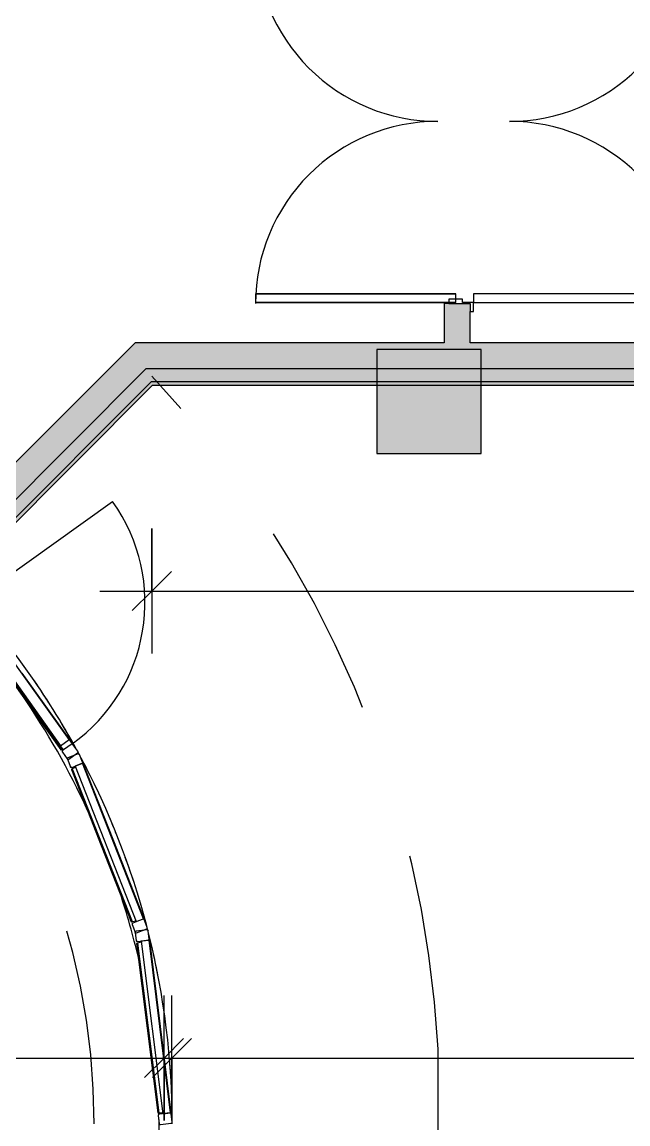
# Model space of a CAD drawing. Header units: metres. Extents: x -227.9 to -140, y 37.9 to 92.1.
# Drawn here: x -181.121 to -178.794, y 73.614 to 77.846 of the extents above; entities that cross this region are included whole.
import ezdxf

# ---------------------------------------------------------------- set-up
doc = ezdxf.new("R2010")
doc.units = ezdxf.units.M
doc.linetypes.add('JIS_02_0.7', pattern=[1.35, 0.75, -0.6])
for name, color, linetype, lineweight in [('A-ANNO-DIMS', 7, 'Continuous', 9), ('A-ANNO-DIMS-100', 7, 'Continuous', 9), ('A-DOOR', 7, 'Continuous', 5), ('A-FLOR', 7, 'Continuous', 5), ('A-GLAZ-CURT', 7, 'Continuous', 5), ('A-GLAZ-CWMG', 7, 'Continuous', 5), ('A-ROOF', 7, 'Continuous', 5), ('A-WALL', 7, 'Continuous', 5), ('I-WALL', 7, 'Continuous', 5), ('S-COLS', 7, 'Continuous', 5)]:
    doc.layers.add(name, color=color, linetype=linetype, lineweight=lineweight)
doc.layers.add('A-DETL', color=94, linetype='Continuous', lineweight=5, true_color=0x00a600)
doc.layers.add('G-IMPT', color=8, linetype='Continuous', lineweight=5, true_color=0x808080)
doc.styles.add('RomanD_B', font='', dxfattribs={"height": 0.2})
doc.styles.get('RomanD_B').set_extended_font_data('RomanD', bold=True)
doc.dimstyles.new('LAG-Romans_0_2', dxfattribs={"dimscale": 0.3048, "dimtxt": 0.2007149466318126, "dimasz": 0.4921259842519685, "dimexe": 0.7874015748031495, "dimexo": 0.0625, "dimgap": 0, "dimtad": 1, "dimrnd": 0.01, "dimzin": 0, "dimdsep": 46, "dimtxsty": 'RomanD_B', "dimblk1": 'OBLIQUE', "dimblk2": 'OBLIQUE', "dimsah": 1, "dimcen": 0.09, "dimdle": 0.6561679790026247, "dimazin": 0, "dimtfac": 1, "dimtdec": 4, "dimtix": 1, "dimtmove": 0, "dimatfit": 3, "dimfxl": 0.7874015748031495, "dimfxlon": 1, "dimtvp": 1, "dimtolj": 1, "dimtzin": 0, "dimarcsym": 2})

# ---------------------------------------------------------------- blocks, each defined once
blk = doc.blocks.new('LAG-C1030-PORTE-VEV 2 VANT-13PR_03 - LAG-C1030-PORTE-VEV 2 VANT-13PR_03_03F-140X210-11490822-MUC-LAG-PRO-PLA-ARC-TZN-N02-AG02Ec-Cote')
at = {"layer": 'A-DOOR'}
for p, q in [((-1.582191179722447, 0.4390008729690852), (-1.614691179722441, 0.4390008729690852)), ((-1.614691179722441, 0.4390008729690852), (-1.614691179722441, -0.3984991270310426)), ((-1.614691179722441, 0.4390008729690852), (-1.614691179722441, -0.3984991270310426)), ((-1.582191179722447, 0.4390008729690852), (-1.614691179722441, 0.4390008729690852)), ((-1.582191179722447, -0.3984991270310426), (-1.582191179722447, 0.4390008729690852)), ((-1.582191179722447, -0.3984991270310426), (-1.582191179722447, 0.4390008729690852)), ((-0.22469117972241, 0.4390008729690825), (-0.2571911797224061, 0.4390008729690825)), ((-0.2571911797224061, 0.4390008729690826), (-0.2571911797224061, -0.3984991270309856)), ((-0.2571911797224061, 0.4390008729690825), (-0.2571911797224061, -0.3984991270309857)), ((-0.22469117972241, 0.4390008729690825), (-0.2571911797224061, 0.4390008729690825)), ((-0.22469117972241, -0.3984991270309857), (-0.22469117972241, 0.4390008729690825)), ((-0.22469117972241, -0.3984991270309856), (-0.22469117972241, 0.4390008729690826)), ((-1.614691179722441, -0.3984991270310426), (-1.582191179722447, -0.3984991270310426)), ((-1.614691179722441, -0.3984991270310426), (-1.582191179722447, -0.3984991270310426)), ((-0.2571911797224061, -0.3984991270309857), (-0.22469117972241, -0.3984991270309857)), ((-0.2571911797224061, -0.3984991270309856), (-0.22469117972241, -0.3984991270309856)), ((-1.582191179722451, -0.4659991270317823), (-1.614691179722445, -0.4659991270317823)), ((-1.614691179722445, -0.4659991270317823), (-1.614691179722445, -1.235981269661236)), ((-1.614691179722445, -1.235981269661236), (-1.614691179722445, -0.465999127031782)), ((-1.582191179722451, -1.235981269661236), (-1.582191179722451, -0.4659991270317823)), ((-1.582191179722451, -0.4659991270317823), (-1.582191179722451, -1.235997936513128)), ((-0.2246911797224097, -0.4659991270317823), (-0.2571911797224107, -0.4659991270317823)), ((-0.2571911797224107, -0.4659991270317823), (-0.2571911797224107, -1.235981269661236)), ((-0.2571911797224107, -1.235997936513138), (-0.2571911797224107, -0.4659991270318308)), ((-0.2246911797224094, -1.235981269661236), (-0.2246911797224094, -0.4659991270317823)), ((-0.2246911797224095, -0.4659991270318311), (-0.2246911797224095, -1.235981269661273)), ((-1.614691179722445, -1.235981269661236), (-1.582191179722451, -1.235981269661236)), ((-0.2571911797224107, -1.235981269661236), (-0.2246911797224094, -1.235981269661236))]:
    blk.add_line(p, q, dxfattribs=at)
at = {"layer": 'A-DOOR', "color": 9, "true_color": 0xc0c0c0}
for p, q in [((-1.649691179722389, -0.3984991270309133), (-1.649691179722389, -0.4109991270309294)), ((-1.614691179722389, -0.3984991270309133), (-1.649691179722389, -0.3984991270309133)), ((-1.649691179722389, -0.4109991270309294), (-1.619691179722392, -0.4109991270309294)), ((-1.619691179722392, -0.4109991270309294), (-1.619691179722392, -0.4934991270309263)), ((-1.614691179722389, -0.4409991270309265), (-1.614691179722389, -0.3984991270309133)), ((-0.1896911797224101, -0.3984991270309133), (-0.2246911797224103, -0.3984991270309133)), ((-0.2246911797224103, -0.3984991270309133), (-0.2246911797224103, -0.4409991270309265)), ((-0.2196911797224076, -0.4934991270309263), (-0.2196911797224076, -0.4109991270309294)), ((-0.2196911797224076, -0.4109991270309294), (-0.1896911797224101, -0.4109991270309294)), ((-0.1896911797224101, -0.4109991270309294), (-0.1896911797224101, -0.3984991270309133)), ((-1.602191179722384, -0.4409991270309265), (-1.614691179722389, -0.4409991270309265)), ((-1.602191179722384, -0.4934991270309263), (-1.602191179722384, -0.4409991270309265)), ((-0.2371911797224147, -0.4409991270309265), (-0.2371911797224147, -0.4934991270309263)), ((-0.2246911797224103, -0.4409991270309265), (-0.2371911797224147, -0.4409991270309265)), ((-1.619691179722392, -0.4934991270309263), (-1.602191179722384, -0.4934991270309263)), ((-0.2371911797224147, -0.4934991270309263), (-0.2196911797224076, -0.4934991270309263))]:
    blk.add_line(p, q, dxfattribs=at)
at = {"layer": 'A-DOOR'}
for centre, radius, start, end in [((-1.619691179726404, -0.2609991270334796), 0.7000000000025501, 359.9999999999996, 89.99999999999996), ((-0.2196911797224471, -0.2609991270323249), 0.7000000000014066, 89.99999999999989, 180.0000000000222), ((-1.619691179726399, -0.5359991270293528), 0.7000000000025445, 269.9999999999997, 4.45e-14), ((-0.2196911797224464, -0.535999127030499), 0.7000000000014078, 179.9999999999778, 269.9999999999998)]:
    blk.add_arc(centre, radius, start, end, dxfattribs=at)
blk = doc.blocks.new('LAG-B2020-PANNEAU DE RIDEAU-TRANSPARENT - CURTAIN WALL MULLION_dwg_12FT-JANSEN-P05-V140-MUC-LAG-PRO-PLA-ARC-TZN-N02-AG02Ec-Cote')
at = {"layer": 'G-IMPT', "color": 161, "true_color": 0x7f9fff, "flags": 128}
for points in [[(1.9999981352e-06, 4.0323802089e-06), (1.9999981352e-06, 4.60323785763e-05), (1.60000030876e-05, 4.80323789466e-05), (1.79999988969e-05, 4.0323789095e-06), (3.9999992288e-06, 2.0323800726e-06), (-5.0245e-12, 4.60323786109e-05), (1.60000032522e-05, 5.00323789183e-05), (1.99999982882e-05, 4.0323783897e-06), (3.9999990642e-06, 3.23799795e-08), (1.99999978897e-05, 1.63129224376e-05), (2.91172193162e-05, 1.67823823982e-05), (2.9917219803e-05, 5.5823829808e-06), (2.03939222111e-05, 4.7823826283e-06), (2.0446201754e-05, 7.7823819622e-06)], [(2.08706223946e-05, 5.5823821232e-06), (2.91172202258e-05, 5.5823821232e-06), (2.91172202258e-05, 1.59823829379e-05), (2.08706224726e-05, 1.59823829466e-05)], [(0.001009500050912, 4.0323802089e-06), (0.001009500050912, 4.60323785763e-05), (0.0010235000558687, 4.80323789466e-05), (0.0010255000516736, 4.0323789008e-06), (0.0010115000520056, 2.0323800726e-06), (0.0010075000477609, 4.60323786023e-05), (0.0010235000560377, 5.00323789183e-05), (0.001027500051065, 4.0323783984e-06), (0.0010115000518453, 3.23799709e-08), (0.0010075000525212, 1.63129224376e-05), (0.0009983828310991, 1.67823823895e-05), (0.0009975828306122, 5.5823829808e-06), (0.0010071061282084, 4.7823826196e-06), (0.0010070538486569, 7.7823819535e-06)], [(0.0010066294280163, 5.5823821145e-06), (0.0009983828301808, 5.5823821232e-06), (0.0009983828301851, 1.59823829379e-05), (0.0010066294279383, 1.59823829466e-05)], [(0.0010070538500776, 1.3782382198e-05), (0.0010275000506708, 1.63129224376e-05), (0.0010366172720973, 1.67823823982e-05), (0.0010374172725798, 5.5823829808e-06), (0.0010278939749879, 4.7823826283e-06), (0.0010279462545308, 7.7823819622e-06)], [(0.0010283706751714, 5.5823821232e-06), (0.0010366172730069, 5.5823821232e-06), (0.0010366172730069, 1.59823829466e-05), (0.0010283706752537, 1.59823829466e-05)], [(0.0020170001036931, 4.0323802089e-06), (0.0020170001036931, 4.60323785763e-05), (0.0020310001086455, 4.80323789552e-05), (0.0020330001044547, 4.0323789008e-06), (0.0020190001047867, 2.0323800639e-06), (0.002015000100542, 4.60323786023e-05), (0.0020310001088144, 5.00323789183e-05), (0.0020350001038461, 4.0323783984e-06), (0.0020190001046221, 3.23799795e-08), (0.0020150001053023, 1.63129224376e-05), (0.0020058828838758, 1.67823823982e-05), (0.002005082883389, 5.5823829722e-06), (0.0020146061809895, 4.7823826196e-06), (0.002014553901438, 7.7823819535e-06)], [(0.0020141294807974, 5.5823821145e-06), (0.0020058828829619, 5.5823821232e-06), (0.0020058828829619, 1.59823829379e-05), (0.0020141294807151, 1.59823829466e-05)], [(0.0020145539028544, 1.3782382198e-05), (0.0020350001034519, 1.63129224289e-05), (0.0020441173248741, 1.67823823982e-05), (0.0020449173253609, 5.5823829722e-06), (0.002035394027769, 4.7823826196e-06), (0.0020354463073119, 7.7823819535e-06)], [(0.0020358707279568, 5.5823821232e-06), (0.0020441173257837, 5.5823821232e-06), (0.002044117325788, 1.59823829379e-05), (0.0020358707280348, 1.59823829379e-05)], [(0.0030220539542148, 7.7823822567e-06), (0.0030221062337663, 4.7823826196e-06), (0.0030125829361701, 5.5823829722e-06), (0.0030133829366569, 1.67823823982e-05), (0.0030225001580834, 1.63129224289e-05), (0.0030265001574075, 3.23799795e-08), (0.0030425001566228, 4.0323783897e-06), (0.0030385001615955, 5.0032378927e-05), (0.0030225001533188, 4.60323786023e-05), (0.0030265001575721, 2.0323800639e-06), (0.0030405001572315, 4.0323789095e-06), (0.0030385001614309, 4.80323789466e-05), (0.0030245001564698, 4.0323802089e-06), (0.0030245001564698, 4.60323785763e-05)], [(0.0030216295334962, 1.59823809888e-05), (0.003013382936592, 1.59823809888e-05), (0.003013382936592, 5.5823827902e-06), (0.0030216295335785, 5.5823827902e-06)], [(0.003042946360093, 7.7823822567e-06), (0.0030428940805458, 4.7823826196e-06), (0.003052417378142, 5.5823829722e-06), (0.0030516173776508, 1.67823823982e-05), (0.003042500156233, 1.63129224289e-05), (0.0030220539556398, 1.37823820161e-05)], [(0.0030433707808159, 1.59823809888e-05), (0.0030516173777115, 1.59823809801e-05), (0.0030516173777158, 5.5823827989e-06), (0.0030433707807336, 5.5823827989e-06)], [(0.004048000210619, 4.0323802089e-06), (0.004048000210619, 4.60323785676e-05), (0.0040340002056622, 4.80323789379e-05), (0.0040320002098573, 4.0323789008e-06), (0.0040460002095211, 2.0323800639e-06), (0.00405000021377, 4.60323786023e-05), (0.0040340002054976, 5.00323789183e-05), (0.0040300002104617, 4.0323783897e-06), (0.00404600020969, 3.23799709e-08), (0.0040300002108602, 1.63129224289e-05), (0.004020882989438, 1.67823823982e-05), (0.0040200829889512, 5.5823829722e-06), (0.0040296062865474, 4.7823826196e-06), (0.0040295540070002, 7.7823819449e-06)], [(0.0040291295863553, 5.5823821145e-06), (0.0040208829885241, 5.5823821232e-06), (0.0040208829885241, 1.59823829379e-05), (0.0040291295862773, 1.59823829379e-05)]]:
    blk.add_lwpolyline(points, dxfattribs=at)
at = {"layer": 'G-IMPT', "flags": 128}
blk.add_lwpolyline([(0.0040340002058851, 5.0032379144e-05), (0.0030265001572903, 3.23801959e-08), (0.0020190001003244, 5.00323791468e-05), (0.0010115000517309, 3.23801978e-08), (1.59999990554e-05, 3.23801978e-08), (0.0010115000475446, 5.00323791478e-05), (0.0020190001045106, 3.23801969e-08), (0.0030265001531042, 5.00323791458e-05), (0.0040340002100713, 3.23801941e-08)], dxfattribs=at)
at = {"layer": 'G-IMPT', "color": 4, "true_color": 0x00ffff, "flags": 128}
for points in [[(0.0010055000487758, 1.92823829404e-05), (0.0010055000487758, 4.32823821012e-05), (2.20000019884e-05, 4.32823821012e-05), (2.20000019884e-05, 1.92824258319e-05)], [(0.0020130001015556, 1.92823829395e-05), (0.0020130001015556, 4.32823821003e-05), (0.0010295000547682, 4.32823821003e-05), (0.0010295000547682, 1.9282425831e-05)], [(0.0030205001543353, 1.92823829385e-05), (0.0030205001543353, 4.32823820993e-05), (0.0020370001075479, 4.32823820993e-05), (0.0020370001075479, 1.92824258299e-05)], [(0.0040280002071162, 1.92823829366e-05), (0.0040280002071162, 4.32823820975e-05), (0.0030445001603289, 4.32823820975e-05), (0.0030445001603289, 1.92824258281e-05)]]:
    blk.add_lwpolyline(points, close=True, dxfattribs=at)
at = {"layer": 'G-IMPT', "color": 161, "true_color": 0x7f9fff}
for centre, radius, start, end in [((3.9999947651e-06, 4.60323792498e-05), 3.9999998989e-06, 90.00000718032969, 180.0000060540348), ((3.9999995596e-06, 4.0323797583e-06), 3.9999995596e-06, 179.999991287824, 269.9999912878238), ((3.9999949983e-06, 4.60323793658e-05), 1.9999998044e-06, 90.00000514813593, 180.0000163473242), ((3.9999986379e-06, 4.0323809127e-06), 2.0000006189e-06, 180.0000136601955, 270.0000136602024), ((1.600000264e-05, 4.60323792493e-05), 3.9999998991e-06, 359.9999928161186, 89.9999928161189), ((1.60000024073e-05, 4.60323793656e-05), 1.9999998041e-06, 359.9999836447187, 89.99998364472475), ((1.59999985676e-05, 4.0323794082e-06), 2.0000002115e-06, 269.9999919790967, 359.999991979103), ((1.59999988586e-05, 4.0323784188e-06), 3.999999317e-06, 270.0000028192432, 2.8192435997e-06), ((0.0010115000475445, 4.60323792488e-05), 3.999999899e-06, 90.00000717911738, 180.0000060528221), ((0.0010115000521161, 4.0323799805e-06), 3.9999997827e-06, 179.9999944820013, 269.999994482001), ((0.0010115000477778, 4.60323793649e-05), 1.9999998043e-06, 90.00000514567682, 180.0000163448706), ((0.0010115000514174, 4.0323809119e-06), 2.0000006189e-06, 180.0000136618129, 270.0000136618198), ((0.0010235000554197, 4.60323792485e-05), 3.999999899e-06, 359.9999928185583, 89.99999281855882), ((0.0010235000551868, 4.60323793648e-05), 1.9999998041e-06, 359.9999836471645, 89.9999836471703), ((0.0010235000513471, 4.0323794073e-06), 2.0000002115e-06, 269.9999919791066, 359.9999919791128), ((0.0010235000516381, 4.032378418e-06), 3.9999993171e-06, 270.0000028192476, 2.8192479952e-06), ((0.0020190001003243, 4.60323792479e-05), 3.9999998989e-06, 90.00000717952518, 180.0000060532299), ((0.0020190001048959, 4.0323799796e-06), 3.9999997827e-06, 179.9999944816052, 269.999994481605), ((0.0020190001005574, 4.60323793641e-05), 1.9999998043e-06, 90.00000514404232, 180.0000163432237), ((0.0020190001041972, 4.032380911e-06), 2.000000619e-06, 180.0000136593962, 270.000013659403), ((0.0020310001081995, 4.60323792475e-05), 3.999999899e-06, 359.9999928185583, 89.9999928185588), ((0.0020310001079665, 4.60323793638e-05), 1.9999998041e-06, 359.9999836479817, 89.99998364798746), ((0.0020310001041268, 4.0323794064e-06), 2.0000002115e-06, 269.9999919790924, 359.9999919790924), ((0.0020310001044178, 4.0323784171e-06), 3.999999317e-06, 270.000002819642, 2.8196424158e-06), ((0.003026500153104, 4.60323792469e-05), 3.999999899e-06, 90.00000717912596, 180.0000060528244), ((0.0030265001576756, 4.0323799786e-06), 3.9999997827e-06, 179.9999944816147, 269.9999944816145), ((0.0030265001533372, 4.6032379363e-05), 1.9999998043e-06, 90.00000514650984, 180.0000163457037), ((0.0030265001569769, 4.03238091e-06), 2.000000619e-06, 180.0000136593584, 270.0000136593653), ((0.0030385001609792, 4.60323792465e-05), 3.999999899e-06, 359.9999928185551, 89.99999281855568), ((0.0030385001607463, 4.60323793628e-05), 1.9999998041e-06, 359.9999836471205, 89.99998364712621), ((0.0030385001569066, 4.0323794056e-06), 2.0000002116e-06, 269.9999919774707, 359.9999919774831), ((0.0030385001571975, 4.0323784161e-06), 3.9999993171e-06, 270.000002820467, 2.820467439e-06), ((0.0040340002058849, 4.60323792448e-05), 3.999999899e-06, 90.00000718143487, 180.000007181435), ((0.0040340002096664, 4.0323784143e-06), 3.9999993169e-06, 179.9999971803403, 269.99999718034), ((0.0040340002061178, 4.60323793612e-05), 1.9999998041e-06, 90.00001635443883, 180.0000163544442), ((0.0040340002099574, 4.0323794038e-06), 2.0000002115e-06, 180.0000080208977, 270.0000080208973), ((0.0040460002137601, 4.60323792452e-05), 3.9999998989e-06, 359.9999939463784, 89.9999928200772), ((0.0040460002135268, 4.60323793613e-05), 1.9999998042e-06, 359.9999836518542, 89.99999485106078), ((0.0040460002098872, 4.0323809082e-06), 2.0000006189e-06, 269.9999863357501, 359.9999863357573), ((0.0040460002091884, 4.0323799768e-06), 3.9999997825e-06, 270.0000055187839, 5.5187843777e-06)]:
    blk.add_arc(centre, radius, start, end, dxfattribs=at)
blk = doc.blocks.new('LAG-B2020-PANNEAU DE RIDEAU-TRANSPARENT - CURTAIN WALL MULLION_dwg-V141-MUC-LAG-PRO-PLA-ARC-TZN-N02-AG02Ec-Cote')
blk.add_blockref('LAG-B2020-PANNEAU DE RIDEAU-TRANSPARENT - CURTAIN WALL MULLION_dwg_12FT-JANSEN-P05-V140-MUC-LAG-PRO-PLA-ARC-TZN-N02-AG02Ec-Cote', (-0.0027324674907565, 0.0002976294242422))
blk = doc.blocks.new('LAG-B2020-PANNEAU DE RIDEAU-TRANSPARENT - LAG-B2020-PANNEAU DE RIDEAU-TRANSPARENT-11581968-MUC-LAG-PRO-PLA-ARC-TZN-N02-AG02Ec-Cote')
at = {"layer": 'A-GLAZ-CURT', "lineweight": 9}
for p, q in [((0.334075084884802, 0.0299999999999932), (-0.334075084884802, 0.0299999999999932)), ((-0.334075084884802, 0.0299999999999932), (-0.3340750848848193, 0)), ((-0.3340750848848193, 0), (0.334075084884802, 0)), ((0.334075084884802, 0), (0.334075084884802, 0.0299999999999932))]:
    blk.add_line(p, q, dxfattribs=at)
at = {"extrusion": (0, 0, -1), "zscale": -1, "rotation": 180}
blk.add_blockref('LAG-B2020-PANNEAU DE RIDEAU-TRANSPARENT - CURTAIN WALL MULLION_dwg-V141-MUC-LAG-PRO-PLA-ARC-TZN-N02-AG02Ec-Cote', (0, 0), dxfattribs=at)
blk = doc.blocks.new('Rectangulaire Meneau - LAG-B2010-MENEAU-40x50_50-11581964-MUC-LAG-PRO-PLA-ARC-TZN-N02-AG02Ec-Cote')
at = {"layer": 'A-GLAZ-CWMG'}
for p, q in [((-180.640179560352, 73.98168658295062), (-180.5995093492038, 73.65649904203897)), ((-180.6401795603518, 73.98168658295052), (-180.5995093492036, 73.65649904203887)), ((-180.6362104816549, 73.98218298348363), (-180.59547869077, 73.6565030683606)), ((-180.5491261185691, 73.65654937106078), (-180.5905660764291, 73.98789158964087)), ((-180.5905660764289, 73.98789158964078), (-180.5491261185689, 73.65654937106069)), ((-180.59547869077, 73.6565030683606), (-180.5806156623268, 73.65651791539747)), ((-180.5503066710572, 73.6565481917784), (-180.5491261185689, 73.65654937106069))]:
    blk.add_line(p, q, dxfattribs=at)
at = {"layer": 'A-GLAZ-CWMG', "flags": 128}
blk.add_lwpolyline([(-180.5995093492036, 73.65649904203887), (-180.598328796681, 73.65650022132121), (-180.59547869077, 73.6565030683606)], dxfattribs=at)
blk = doc.blocks.new('Rectangulaire Meneau - LAG-B2010-MENEAU-40x50_50-11581965-MUC-LAG-PRO-PLA-ARC-TZN-N02-AG02Ec-Cote')
at = {"layer": 'A-GLAZ-CWMG'}
for p, q in [((-180.6320060342889, 74.31923380822084), (-180.6331505142036, 74.31894420281166)), ((-180.5905660764291, 73.98789158964085), (-180.6320060342891, 74.31923380822093)), ((-180.6320060342889, 74.31923380822084), (-180.5905660764289, 73.98789158964077)), ((-180.6808497715002, 74.30687412386223), (-180.640179560352, 73.9816865829506)), ((-180.6808497715, 74.30687412386216), (-180.6401795603518, 73.98168658295052)), ((-180.662533393905, 74.3115089994592), (-180.6769422725398, 74.30786289860661)), ((-180.6769422725398, 74.30786289860661), (-180.6362104816549, 73.98218298348363))]:
    blk.add_line(p, q, dxfattribs=at)
at = {"layer": 'A-GLAZ-CWMG', "flags": 128}
blk.add_lwpolyline([(-180.6769422725398, 74.30786289860661), (-180.679705291552, 74.30716372927974), (-180.6808497715, 74.30687412386214)], dxfattribs=at)
blk = doc.blocks.new('Rectangulaire Meneau - LAG-B2010-MENEAU-40x50-11581855-MUC-LAG-PRO-PLA-ARC-TZN-N02-AG02Ec-Cote')
at = {"layer": 'A-GLAZ-CWMG', "lineweight": 13}
for p, q in [((-0.0360000002173449, 0.0012500237677247), (-0.0039999997826807, 0.0012500237676901)), ((-0.0400000000000082, -0.0447499752832921), (-0.0400000000000082, -0.0027499760149733)), ((0, -0.0027499760149733), (1.73e-14, -0.0447499752832574)), ((-0.0039999998989373, -0.048749975182212), (-0.036000000101071, -0.048749975182212))]:
    blk.add_line(p, q, dxfattribs=at)
for centre, radius, start, end in [((-0.036000000217322, -0.0027499760149694), 0.003999999782678, 89.99999999999976, 179.9999999999591), ((-0.0039999997826781, -0.0027499760149694), 0.0039999997826781, 4.1996e-11, 90.00000000000033), ((-0.0360000001010698, -0.044749975283304), 0.0039999998989303, 179.9999999999591, 270.0000000000002), ((-0.0039999998989303, -0.044749975283304), 0.0039999998989302, 269.9999999999997, 4.16017e-11)]:
    blk.add_arc(centre, radius, start, end, dxfattribs=at)
blk = doc.blocks.new('Rectangulaire Meneau - LAG-B2010-MENEAU-40x50-11581858-MUC-LAG-PRO-PLA-ARC-TZN-N02-AG02Ec-Cote')
at = {"layer": 'A-GLAZ-CWMG', "lineweight": 13}
for p, q in [((-0.0039999997826807, 0.0012500237676901), (-0.0360000002173103, 0.0012500237677247)), ((-0.0400000000000082, -0.0027499760149386), (-0.0400000000000082, -0.0447499752832574)), ((0, -0.0447499752832574), (0, -0.0027499760149733)), ((-0.036000000101071, -0.0487499751822466), (-0.0039999998989373, -0.048749975182212))]:
    blk.add_line(p, q, dxfattribs=at)
for centre, radius, start, end in [((-0.0360000002173235, -0.0027499760149681), 0.0039999997826781, 89.99999999997662, 179.999999999977), ((-0.0039999997826796, -0.0027499760149681), 0.0039999997826781, 2.24865e-11, 89.99999999997632), ((-0.0360000001010714, -0.0447499752833027), 0.0039999998989302, 179.9999999999765, 270.000000000022), ((-0.0039999998989318, -0.0447499752833027), 0.0039999998989303, 270.0000000000222, 2.24038e-11)]:
    blk.add_arc(centre, radius, start, end, dxfattribs=at)
blk = doc.blocks.new('LAG-B2020-PANNEAU DE RIDEAU-TRANSPARENT - CURTAIN WALL MULLION_dwg_12FT-JANSEN-P05-V142-MUC-LAG-PRO-PLA-ARC-TZN-N02-AG02Ec-Cote')
at = {"layer": 'G-IMPT', "color": 161, "true_color": 0x7f9fff, "flags": 128}
for points in [[(1.9999981872e-06, 4.0323802349e-06), (1.9999981872e-06, 4.60323785936e-05), (1.60000031439e-05, 4.80323789725e-05), (1.79999989488e-05, 4.0323789268e-06), (3.9999992851e-06, 2.0323800899e-06), (-4.9725e-12, 4.60323786369e-05), (1.60000033085e-05, 5.00323789443e-05), (1.99999983402e-05, 4.0323784157e-06), (3.9999991119e-06, 3.23799969e-08), (1.99999979417e-05, 1.63129224549e-05), (2.91172193682e-05, 1.67823824242e-05), (2.99172198507e-05, 5.5823830068e-06), (2.03939222631e-05, 4.7823826543e-06), (2.0446201806e-05, 7.7823819882e-06)], [(2.08706224466e-05, 5.5823821492e-06), (2.91172202864e-05, 5.5823821405e-06), (2.91172202864e-05, 1.59823829639e-05), (2.08706225332e-05, 1.59823829639e-05)], [(0.0010095000509683, 4.0323802349e-06), (0.0010095000509683, 4.60323785936e-05), (0.001023500055925, 4.80323789725e-05), (0.0010255000517213, 4.0323789355e-06), (0.0010115000520662, 2.0323800899e-06), (0.0010075000478086, 4.60323786283e-05), (0.0010235000560896, 5.0032378953e-05), (0.0010275000511299, 4.0323784157e-06), (0.0010115000519016, 3.23799969e-08), (0.0010075000525732, 1.63129224549e-05), (0.0009983828311554, 1.67823824155e-05), (0.0009975828306642, 5.5823830068e-06), (0.0010071061282604, 4.7823826543e-06), (0.0010070538487175, 7.7823819795e-06)], [(0.0010066294280769, 5.5823821492e-06), (0.0009983828302371, 5.5823821492e-06), (0.0009983828302371, 1.59823829726e-05), (0.0010066294279903, 1.59823829639e-05)], [(0.0010070538501383, 1.37823822153e-05), (0.0010275000507228, 1.63129224549e-05), (0.0010366172721493, 1.67823824155e-05), (0.0010374172726231, 5.5823829982e-06), (0.0010278939750355, 4.7823826543e-06), (0.0010279462545871, 7.7823819795e-06)], [(0.0010283706752277, 5.5823821492e-06), (0.0010366172730589, 5.5823821492e-06), (0.0010366172730589, 1.59823829726e-05), (0.0010283706753057, 1.59823829639e-05)], [(0.0020170001037494, 4.0323802436e-06), (0.0020170001037494, 4.60323786023e-05), (0.0020310001087061, 4.80323789725e-05), (0.002033000104511, 4.0323789181e-06), (0.0020190001048473, 2.0323800899e-06), (0.0020150001005897, 4.60323786283e-05), (0.0020310001088707, 5.0032378953e-05), (0.0020350001039024, 4.0323784157e-06), (0.0020190001046741, 3.23800055e-08), (0.0020150001053543, 1.63129224549e-05), (0.0020058828839365, 1.67823824242e-05), (0.0020050828834453, 5.5823829982e-06), (0.0020146061810415, 4.7823826543e-06), (0.00201455390149, 7.7823819882e-06)], [(0.0020141294808494, 5.5823821405e-06), (0.0020058828830182, 5.5823821492e-06), (0.0020058828830182, 1.59823829639e-05), (0.0020141294807714, 1.59823829639e-05)], [(0.0020145539029107, 1.37823822153e-05), (0.0020350001035039, 1.63129224549e-05), (0.0020441173249217, 1.67823824242e-05), (0.0020449173254129, 5.5823830068e-06), (0.0020353940278253, 4.7823826456e-06), (0.0020354463073682, 7.7823819795e-06)], [(0.0020358707280088, 5.5823821492e-06), (0.00204411732584, 5.5823821405e-06), (0.00204411732584, 1.59823829639e-05), (0.0020358707280954, 1.59823829639e-05)], [(0.0030220539542711, 7.7823822741e-06), (0.0030221062338226, 4.7823826543e-06), (0.0030125829362264, 5.5823829982e-06), (0.0030133829367089, 1.67823824155e-05), (0.0030225001581354, 1.63129224549e-05), (0.0030265001574552, 3.23799969e-08), (0.0030425001566748, 4.0323784157e-06), (0.0030385001616518, 5.00323789443e-05), (0.0030225001533708, 4.60323786283e-05), (0.0030265001576198, 2.0323800986e-06), (0.0030405001572835, 4.0323789268e-06), (0.0030385001614786, 4.80323789639e-05), (0.0030245001565305, 4.0323802349e-06), (0.0030245001565305, 4.6032378585e-05)], [(0.0030216295335525, 1.59823810061e-05), (0.0030133829366483, 1.59823810061e-05), (0.0030133829366483, 5.5823828162e-06), (0.0030216295336218, 5.5823828162e-06)], [(0.0030429463601493, 7.7823822827e-06), (0.0030428940805977, 4.7823826456e-06), (0.0030524173781853, 5.5823829982e-06), (0.0030516173777028, 1.67823824155e-05), (0.0030425001562763, 1.63129224463e-05), (0.0030220539557005, 1.37823820334e-05)], [(0.0030433707808592, 1.59823810061e-05), (0.0030516173777721, 1.59823810148e-05), (0.0030516173777721, 5.5823828162e-06), (0.0030433707807899, 5.5823828162e-06)], [(0.0040480002106796, 4.0323802349e-06), (0.0040480002106796, 4.60323785936e-05), (0.0040340002057142, 4.80323789725e-05), (0.004032000209918, 4.0323789268e-06), (0.0040460002095817, 2.0323800899e-06), (0.004050000213822, 4.60323786196e-05), (0.0040340002055583, 5.00323789443e-05), (0.004030000210518, 4.0323784157e-06), (0.0040460002097376, 3.23800055e-08), (0.0040300002109165, 1.63129224549e-05), (0.0040208829894987, 1.67823824242e-05), (0.0040200829890075, 5.5823829982e-06), (0.0040296062866037, 4.7823826543e-06), (0.0040295540070522, 7.7823819882e-06)], [(0.0040291295864202, 5.5823821405e-06), (0.0040208829885804, 5.5823821405e-06), (0.0040208829885804, 1.59823829553e-05), (0.0040291295863336, 1.59823829639e-05)]]:
    blk.add_lwpolyline(points, dxfattribs=at)
at = {"layer": 'G-IMPT', "flags": 128}
blk.add_lwpolyline([(0.0040340002058851, 5.0032379144e-05), (0.0030265001572903, 3.23801959e-08), (0.0020190001003244, 5.00323791468e-05), (0.0010115000517309, 3.23801978e-08), (1.59999990554e-05, 3.23801978e-08), (0.0010115000475446, 5.00323791478e-05), (0.0020190001045106, 3.23801969e-08), (0.0030265001531042, 5.00323791458e-05), (0.0040340002100713, 3.23801941e-08)], dxfattribs=at)
at = {"layer": 'G-IMPT', "color": 4, "true_color": 0x00ffff, "flags": 128}
for points in [[(0.0010055000487758, 1.92823829404e-05), (0.0010055000487758, 4.32823821012e-05), (2.20000019884e-05, 4.32823821012e-05), (2.20000019884e-05, 1.92824258319e-05)], [(0.0020130001015556, 1.92823829395e-05), (0.0020130001015556, 4.32823821003e-05), (0.0010295000547682, 4.32823821003e-05), (0.0010295000547682, 1.9282425831e-05)], [(0.0030205001543353, 1.92823829385e-05), (0.0030205001543353, 4.32823820993e-05), (0.0020370001075479, 4.32823820993e-05), (0.0020370001075479, 1.92824258299e-05)], [(0.0040280002071162, 1.92823829366e-05), (0.0040280002071162, 4.32823820975e-05), (0.0030445001603289, 4.32823820975e-05), (0.0030445001603289, 1.92824258281e-05)]]:
    blk.add_lwpolyline(points, close=True, dxfattribs=at)
at = {"layer": 'G-IMPT', "color": 161, "true_color": 0x7f9fff}
for centre, radius, start, end in [((3.9999947651e-06, 4.60323792498e-05), 3.9999998989e-06, 90.00000718032969, 180.0000060540348), ((3.9999995596e-06, 4.0323797583e-06), 3.9999995596e-06, 179.999991287824, 269.9999912878238), ((3.9999949983e-06, 4.60323793658e-05), 1.9999998044e-06, 90.00000514813593, 180.0000163473242), ((3.9999986379e-06, 4.0323809127e-06), 2.0000006189e-06, 180.0000136601955, 270.0000136602024), ((1.600000264e-05, 4.60323792493e-05), 3.9999998991e-06, 359.9999928161186, 89.9999928161189), ((1.60000024073e-05, 4.60323793656e-05), 1.9999998041e-06, 359.9999836447187, 89.99998364472475), ((1.59999985676e-05, 4.0323794082e-06), 2.0000002115e-06, 269.9999919790967, 359.999991979103), ((1.59999988586e-05, 4.0323784188e-06), 3.999999317e-06, 270.0000028192432, 2.8192435997e-06), ((0.0010115000475445, 4.60323792488e-05), 3.999999899e-06, 90.00000717911738, 180.0000060528221), ((0.0010115000521161, 4.0323799805e-06), 3.9999997827e-06, 179.9999944820013, 269.999994482001), ((0.0010115000477778, 4.60323793649e-05), 1.9999998043e-06, 90.00000514567682, 180.0000163448706), ((0.0010115000514174, 4.0323809119e-06), 2.0000006189e-06, 180.0000136618129, 270.0000136618198), ((0.0010235000554197, 4.60323792485e-05), 3.999999899e-06, 359.9999928185583, 89.99999281855882), ((0.0010235000551868, 4.60323793648e-05), 1.9999998041e-06, 359.9999836471645, 89.9999836471703), ((0.0010235000513471, 4.0323794073e-06), 2.0000002115e-06, 269.9999919791066, 359.9999919791128), ((0.0010235000516381, 4.032378418e-06), 3.9999993171e-06, 270.0000028192476, 2.8192479952e-06), ((0.0020190001003243, 4.60323792479e-05), 3.9999998989e-06, 90.00000717952518, 180.0000060532299), ((0.0020190001048959, 4.0323799796e-06), 3.9999997827e-06, 179.9999944816052, 269.999994481605), ((0.0020190001005574, 4.60323793641e-05), 1.9999998043e-06, 90.00000514404232, 180.0000163432237), ((0.0020190001041972, 4.032380911e-06), 2.000000619e-06, 180.0000136593962, 270.000013659403), ((0.0020310001081995, 4.60323792475e-05), 3.999999899e-06, 359.9999928185583, 89.9999928185588), ((0.0020310001079665, 4.60323793638e-05), 1.9999998041e-06, 359.9999836479817, 89.99998364798746), ((0.0020310001041268, 4.0323794064e-06), 2.0000002115e-06, 269.9999919790924, 359.9999919790924), ((0.0020310001044178, 4.0323784171e-06), 3.999999317e-06, 270.000002819642, 2.8196424158e-06), ((0.003026500153104, 4.60323792469e-05), 3.999999899e-06, 90.00000717912596, 180.0000060528244), ((0.0030265001576756, 4.0323799786e-06), 3.9999997827e-06, 179.9999944816147, 269.9999944816145), ((0.0030265001533372, 4.6032379363e-05), 1.9999998043e-06, 90.00000514650984, 180.0000163457037), ((0.0030265001569769, 4.03238091e-06), 2.000000619e-06, 180.0000136593584, 270.0000136593653), ((0.0030385001609792, 4.60323792465e-05), 3.999999899e-06, 359.9999928185551, 89.99999281855568), ((0.0030385001607463, 4.60323793628e-05), 1.9999998041e-06, 359.9999836471205, 89.99998364712621), ((0.0030385001569066, 4.0323794056e-06), 2.0000002116e-06, 269.9999919774707, 359.9999919774831), ((0.0030385001571975, 4.0323784161e-06), 3.9999993171e-06, 270.000002820467, 2.820467439e-06), ((0.0040340002058849, 4.60323792448e-05), 3.999999899e-06, 90.00000718143487, 180.000007181435), ((0.0040340002096664, 4.0323784143e-06), 3.9999993169e-06, 179.9999971803403, 269.99999718034), ((0.0040340002061178, 4.60323793612e-05), 1.9999998041e-06, 90.00001635443883, 180.0000163544442), ((0.0040340002099574, 4.0323794038e-06), 2.0000002115e-06, 180.0000080208977, 270.0000080208973), ((0.0040460002137601, 4.60323792452e-05), 3.9999998989e-06, 359.9999939463784, 89.9999928200772), ((0.0040460002135268, 4.60323793613e-05), 1.9999998042e-06, 359.9999836518542, 89.99999485106078), ((0.0040460002098872, 4.0323809082e-06), 2.0000006189e-06, 269.9999863357501, 359.9999863357573), ((0.0040460002091884, 4.0323799768e-06), 3.9999997825e-06, 270.0000055187839, 5.5187843777e-06)]:
    blk.add_arc(centre, radius, start, end, dxfattribs=at)
blk = doc.blocks.new('LAG-B2020-PANNEAU DE RIDEAU-TRANSPARENT - CURTAIN WALL MULLION_dwg-V143-MUC-LAG-PRO-PLA-ARC-TZN-N02-AG02Ec-Cote')
blk.add_blockref('LAG-B2020-PANNEAU DE RIDEAU-TRANSPARENT - CURTAIN WALL MULLION_dwg_12FT-JANSEN-P05-V142-MUC-LAG-PRO-PLA-ARC-TZN-N02-AG02Ec-Cote', (-0.0027324674907565, 0.0002976294242422))
blk = doc.blocks.new('LAG-B2020-PANNEAU DE RIDEAU-TRANSPARENT - LAG-B2020-PANNEAU DE RIDEAU-TRANSPARENT-11581977-MUC-LAG-PRO-PLA-ARC-TZN-N02-AG02Ec-Cote')
at = {"layer": 'A-GLAZ-CURT', "lineweight": 9}
for p, q in [((0.3209540614165207, 0.0300000000000278), (-0.320954061416486, 0.0300000000000105)), ((-0.320954061416486, 0.0300000000000105), (-0.320954061416486, 1.73e-14)), ((-0.320954061416486, 1.73e-14), (0.320954061416538, 3.47e-14)), ((0.320954061416538, 3.47e-14), (0.3209540614165207, 0.0300000000000278))]:
    blk.add_line(p, q, dxfattribs=at)
at = {"extrusion": (0, 0, -1), "zscale": -1, "rotation": 180}
blk.add_blockref('LAG-B2020-PANNEAU DE RIDEAU-TRANSPARENT - CURTAIN WALL MULLION_dwg-V143-MUC-LAG-PRO-PLA-ARC-TZN-N02-AG02Ec-Cote', (0, 0), dxfattribs=at)
blk = doc.blocks.new('Rectangulaire Meneau - LAG-B2010-MENEAU-40x50_50-11581973-MUC-LAG-PRO-PLA-ARC-TZN-N02-AG02Ec-Cote')
at = {"layer": 'A-GLAZ-CWMG'}
for p, q in [((-180.6530551590611, 74.40203204524515), (-180.7701075230415, 74.70071572013472)), ((-180.7701075230412, 74.70071572013465), (-180.6530551590608, 74.40203204524506)), ((-180.8166603387089, 74.68247194726754), (-180.7018793919804, 74.38958427024549)), ((-180.8166603387086, 74.68247194726749), (-180.7018793919802, 74.38958427024541)), ((-180.8129361134712, 74.68393144909064), (-180.6979734533633, 74.39058009224114)), ((-180.6541991819616, 74.40174037574386), (-180.6530551590608, 74.40203204524506)), ((-180.6979734533633, 74.39058009224114), (-180.6835703284851, 74.39425217978977))]:
    blk.add_line(p, q, dxfattribs=at)
at = {"layer": 'A-GLAZ-CWMG', "flags": 128}
blk.add_lwpolyline([(-180.7018793919802, 74.38958427024541), (-180.7007353690462, 74.3898759397551), (-180.6979734533633, 74.39058009224114)], dxfattribs=at)
blk = doc.blocks.new('Rectangulaire Meneau - LAG-B2010-MENEAU-40x50_50-11581974-MUC-LAG-PRO-PLA-ARC-TZN-N02-AG02Ec-Cote')
at = {"layer": 'A-GLAZ-CWMG'}
for p, q in [((-180.8871598870217, 74.99939939502426), (-180.8881974646923, 74.99883610817663)), ((-180.7701075230415, 74.70071572013475), (-180.8871598870219, 74.99939939502435)), ((-180.8871598870217, 74.99939939502426), (-180.7701075230412, 74.70071572013465)), ((-180.9314412854374, 74.97535962428968), (-180.8166603387089, 74.68247194726759)), ((-180.9314412854371, 74.9753596242896), (-180.8166603387086, 74.6824719472675)), ((-180.9148357826619, 74.98437452657213), (-180.927898773579, 74.97728280594015)), ((-180.927898773579, 74.97728280594015), (-180.8129361134712, 74.68393144909065))]:
    blk.add_line(p, q, dxfattribs=at)
at = {"layer": 'A-GLAZ-CWMG', "flags": 128}
blk.add_lwpolyline([(-180.927898773579, 74.97728280594015), (-180.9304037077363, 74.97592291115359), (-180.9314412854371, 74.9753596242896)], dxfattribs=at)
blk = doc.blocks.new('LAG-C1030-PORTES-VITRINE DE MAGASIN-13PR_08_01 - LAG-C1030-PORTES-VITRINE DE MAGASIN-13PR_08_01-12349551-MUC-LAG-PRO-PLA-ARC-TZN-N02-AG02Ec-Cote')
at = {"layer": 'A-DOOR', "color": 9, "lineweight": 9, "true_color": 0xc0c0c0}
for p, q in [((-0.3334860101842263, 0.0399999999999968), (-0.3134860101842264, 0.0399999999999968)), ((-0.3334860101842263, -5e-16), (-0.3334860101842263, 0.0399999999999968)), ((-0.3134860101842264, 0.0399999999999968), (-0.3134860101842264, -5e-16)), ((0.3134860101842263, 0.0399999999999968), (0.3334860101842263, 0.0399999999999968)), ((0.3134860101842263, -5e-16), (0.3134860101842263, 0.0399999999999968)), ((0.3334860101842263, 0.0399999999999968), (0.3334860101842263, -5e-16)), ((-0.3134860101842264, -5e-16), (-0.3334860101842263, -5e-16)), ((0.3334860101842263, -5e-16), (0.3134860101842263, -5e-16))]:
    blk.add_line(p, q, dxfattribs=at)
at = {"layer": 'A-DOOR', "color": 9, "true_color": 0xc0c0c0}
for p, q in [((0.3134860101842263, 0.0399999999999968), (-0.3134860101842263, 0.0399999999999968)), ((-0.3134860101842264, -5e-16), (0.3134860101842263, -5e-16))]:
    blk.add_line(p, q, dxfattribs=at)
at = {"layer": 'A-DOOR'}
blk.add_line((0.3334860101842261, -4.5e-15), (0.3334860101842261, -0.6669720203684562), dxfattribs=at)
blk.add_arc((0.3334860101842261, -3.5e-15), 0.6669720203684532, 180.0000000000004, 270.0000000000001, dxfattribs=at)
blk = doc.blocks.new('Rectangulaire Meneau - LAG-B2010-MENEAU-40x50_50-11581982-MUC-LAG-PRO-PLA-ARC-TZN-N02-AG02Ec-Cote')
at = {"layer": 'A-GLAZ-CWMG'}
for p, q in [((-180.9276460419392, 75.07410658662526), (-181.121221431219, 75.34548736746518)), ((-181.1212214312188, 75.3454873674651), (-180.927646041939, 75.07410658662518)), ((-181.1619271098744, 75.3164520851315), (-180.9718682654222, 75.05000128369004)), ((-181.1619271098743, 75.3164520851314), (-180.9718682654221, 75.05000128368995)), ((-181.1586706555957, 75.31877490770819), (-180.9683304875585, 75.05192970791654)), ((-180.9683304875585, 75.05192970791654), (-180.9641293981, 75.0542196998274)), ((-180.9286822330548, 75.07354176426263), (-180.927646041939, 75.07410658662518))]:
    blk.add_line(p, q, dxfattribs=at)
at = {"layer": 'A-GLAZ-CWMG', "flags": 128}
blk.add_lwpolyline([(-180.9718682654221, 75.05000128368995), (-180.9708320742762, 75.05056610606891), (-180.9683304875585, 75.05192970791654)], dxfattribs=at)
blk = doc.blocks.new('Rectangulaire Meneau - LAG-B2010-MENEAU-40x50-V125-MUC-LAG-PRO-PLA-ARC-TZN-N02-AG02Ec-Cote')
at = {"layer": 'A-GLAZ-CWMG', "lineweight": 13}
for p, q in [((-0.0039999997826287, 0.0012500237677247), (-0.0360000002172929, 0.0012500237677247)), ((-0.0399999999999563, -0.0400000000000181), (-0.0399999999999563, -0.0447499752833094)), ((3.47e-14, -0.0447499752832574), (3.47e-14, -0.0027499760149386)), ((-0.0360000001010363, -0.048749975182212), (-0.0039999998988853, -0.048749975182212))]:
    blk.add_line(p, q, dxfattribs=at)
for centre, radius, start, end in [((-0.0360000002173235, -0.0027499760149681), 0.0039999997826781, 89.99999999997662, 179.999999999977), ((-0.0039999997826796, -0.0027499760149681), 0.0039999997826781, 2.24865e-11, 89.99999999997632), ((-0.0360000001010714, -0.0447499752833027), 0.0039999998989302, 179.9999999999765, 270.000000000022), ((-0.0039999998989318, -0.0447499752833027), 0.0039999998989303, 270.0000000000222, 2.24038e-11)]:
    blk.add_arc(centre, radius, start, end, dxfattribs=at)
blk = doc.blocks.new('DIMBLOCK78-MUC-LAG-PRO-PLA-ARC-TZN-N02-AG02Ec-Cote')
at = {"layer": 'A-ANNO-DIMS-100', "transparency": 16777216}
for p, q in [((-206.544132545247, 73.62670550970975), (-206.544132545247, 74.10670550970976)), ((-180.5753821520578, 73.62670550970975), (-180.5753821520578, 74.10670550970976)), ((-206.7441325452469, 73.86670550970976), (-180.3753821520577, 73.86670550970976)), ((-206.544132545247, 73.86670550970975), (-206.544132545247, 73.62670550970975)), ((-180.5753821520578, 73.86670550970975), (-180.5753821520578, 73.62670550970975))]:
    blk.add_line(p, q, dxfattribs=at)
at = {"layer": 'A-ANNO-DIMS-100', "lineweight": 25, "transparency": 16777216}
for p, q in [((-206.544132545247, 73.86670550970976), (-206.469132545247, 73.94170550970975)), ((-180.5753821520578, 73.86670550970976), (-180.5003821520578, 73.94170550970975)), ((-206.544132545247, 73.86670550970976), (-206.619132545247, 73.79170550970974)), ((-180.5753821520578, 73.86670550970976), (-180.6503821520578, 73.79170550970974))]:
    blk.add_line(p, q, dxfattribs=at)
at = {"layer": 'A-ANNO-DIMS-100', "color": 0, "transparency": 16777216, "insert": (-193.9997862701144, 74.13232385764707), "char_height": 0.2, "width": 1.056069411508921, "attachment_point": 1, "line_spacing_factor": 1.146391137493237, "style": 'RomanD_B'}
blk.add_mtext('25.97', dxfattribs=at)
blk = doc.blocks.new('_Oblique')
at = {"color": 0, "linetype": 'ByBlock', "lineweight": -2}
blk.add_line((-0.5, -0.5), (0.5, 0.5), dxfattribs=at)
blk = doc.blocks.new('DIMBLOCK79-MUC-LAG-PRO-PLA-ARC-TZN-N02-AG02Ec-Cote')
at = {"layer": 'A-ANNO-DIMS-100', "transparency": 16777216}
for p, q in [((-180.5453821520578, 73.62670550970975), (-180.5453821520578, 74.10670550970976)), ((-175.6971045686375, 74.10670550970976), (-175.6971045686375, 73.62670550970975)), ((-175.6971045686375, 73.86670550970975), (-175.6971045686375, 74.10670550970974)), ((-180.7453821520578, 73.86670550970976), (-175.4971045686375, 73.86670550970976)), ((-180.5453821520578, 73.86670550970975), (-180.5453821520578, 73.62670550970975))]:
    blk.add_line(p, q, dxfattribs=at)
at = {"layer": 'A-ANNO-DIMS-100', "lineweight": 25, "transparency": 16777216}
for p, q in [((-180.5453821520578, 73.86670550970976), (-180.4703821520578, 73.94170550970975)), ((-175.6971045686375, 73.86670550970976), (-175.6221045686375, 73.94170550970975)), ((-180.5453821520578, 73.86670550970976), (-180.6203821520578, 73.79170550970974)), ((-175.6971045686375, 73.86670550970976), (-175.7721045686375, 73.79170550970974))]:
    blk.add_line(p, q, dxfattribs=at)
at = {"layer": 'A-ANNO-DIMS-100', "color": 0, "transparency": 16777216, "insert": (-178.4647747113136, 74.13232385764707), "char_height": 0.2, "width": 0.8244752423183683, "attachment_point": 1, "line_spacing_factor": 1.146391137493237, "style": 'RomanD_B'}
blk.add_mtext('4.85', dxfattribs=at)
blk = doc.blocks.new('DIMBLOCK140-MUC-LAG-PRO-PLA-ARC-TZN-N02-AG02Ec-Cote')
at = {"layer": 'A-ANNO-DIMS-100', "transparency": 16777216}
for p, q in [((-180.6225743232783, 75.90042995262468), (-180.6225743232783, 75.42042995262467)), ((-180.6225743232783, 75.66042995262467), (-180.6225743232783, 75.90042995262468)), ((-172.0421356821443, 75.90042995262468), (-172.0421356821443, 75.42042995262467)), ((-172.0421356821443, 75.66042995262467), (-172.0421356821443, 75.90042995262468)), ((-180.8225743232783, 75.66042995262467), (-171.8421356821443, 75.66042995262467))]:
    blk.add_line(p, q, dxfattribs=at)
at = {"layer": 'A-ANNO-DIMS-100', "lineweight": 25, "transparency": 16777216}
for p, q in [((-180.6225743232783, 75.66042995262467), (-180.5475743232783, 75.73542995262467)), ((-172.0421356821443, 75.66042995262467), (-171.9671356821443, 75.73542995262467)), ((-180.6225743232783, 75.66042995262467), (-180.6975743232783, 75.58542995262466)), ((-172.0421356821443, 75.66042995262467), (-172.1171356821443, 75.58542995262466))]:
    blk.add_line(p, q, dxfattribs=at)
at = {"layer": 'A-ANNO-DIMS-100', "color": 0, "transparency": 16777216, "insert": (-176.6758863536773, 75.92604830056199), "char_height": 0.2, "width": 0.8244752423183683, "attachment_point": 1, "line_spacing_factor": 1.146391137493237, "style": 'RomanD_B'}
blk.add_mtext('8.58', dxfattribs=at)

msp = doc.modelspace()

# ---------------------------------------------------------------- hatches: boundary and pattern name
at = {"layer": 'I-WALL', "true_color": 0xaaaaaa}
h = msp.add_hatch(color=253, dxfattribs=at)
h.paths.add_polyline_path([(-179.3994146022059, 76.61351999523933), (-179.3994146022059, 76.76408735694967), (-179.4994146022059, 76.76408735694967), (-179.4994146022059, 76.61351999523933), (-179.4494146022058, 76.61351999523933)])
h.paths.add_polyline_path([(-179.4294146022049, 78.1640873569497), (-179.3994146022059, 78.1640873569497), (-179.3994146022059, 78.31465471866001), (-179.4994146022059, 78.31465471866001), (-179.4994146022059, 78.1640873569497), (-179.4494146022058, 78.1640873569497)])
for points in [[(-181.4235102293535, 75.73553855402031), (-180.5455287881345, 76.61351999523933), (-180.6869501443718, 76.61351999523933), (-181.4954230371308, 75.80504710248032), (-181.459176952316, 75.77059252906724)], [(-171.8791356821445, 76.51351999523932), (-171.8791356821445, 76.61351999523932), (-180.5455287881345, 76.61351999523933), (-180.6455287881345, 76.51351999523934), (-171.9791356821445, 76.51351999523932)], [(-181.388437898176, 75.69990020707918), (-180.5748181100158, 76.51351999523934), (-180.6455287881345, 76.51351999523934), (-181.4235102293535, 75.73553855402031), (-181.4058998135409, 75.71779245151592)], [(-172.0291356821445, 76.46351999523932), (-171.9791356821445, 76.46351999523932), (-171.9791356821445, 76.51351999523932), (-180.5748181100158, 76.51351999523934), (-180.6248181100158, 76.46351999523932), (-172.5615455596712, 76.46351999523932)], [(-181.3794156367611, 75.69053769218323), (-180.606433333705, 76.46351999523932), (-180.6248181100158, 76.46351999523932), (-181.388437898176, 75.69990020707918), (-181.3839216952319, 75.69522383753208)], [(-172.0421356821445, 76.45051999523932), (-172.0291356821445, 76.45051999523932), (-172.0291356821445, 76.46351999523932), (-180.606433333705, 76.46351999523932), (-180.619433333705, 76.45051999523936), (-172.5615455596712, 76.45051999523932)]]:
    msp.add_hatch(color=253, dxfattribs=at).paths.add_polyline_path(points)
at = {"layer": 'S-COLS', "true_color": 0x808080}
msp.add_hatch(color=8, dxfattribs=at).paths.add_polyline_path([(-179.3579709494165, 76.18851999523793), (-179.357970949416, 76.5885199952379), (-179.757970949416, 76.58851999523846), (-179.7579709494166, 76.18851999523844)])

# ---------------------------------------------------------------- linework, layer by layer
at = {"layer": 'A-DETL', "color": 9, "linetype": 'JIS_02_0.7', "lineweight": 9, "true_color": 0xc0c0c0}
msp.add_line((-179.5187426196233, 72.10119259144767), (-179.5234422791853, 73.90118645621521), dxfattribs=at)
msp.add_arc((-183.6154866755459, 73.68722645389794), 4.097634222862866, 2.993088671774907, 43.08005558140748, dxfattribs=at)
at = {"layer": 'A-DETL', "color": 7, "linetype": 'JIS_02_0.7'}
msp.add_arc((-183.5441321277345, 73.6135199951328), 2.700000000000216, 359.9999999998941, 89.9999999999994, dxfattribs=at)
at = {"layer": 'A-FLOR'}
for p, q in [((-180.642997620525, 74.37733620405277), (-180.6426394148084, 74.37597436935845)), ((-180.550345093709, 73.80649238558195), (-180.5501373356962, 73.80324176026448))]:
    msp.add_line(p, q, dxfattribs=at)
at = {"layer": 'A-FLOR', "lineweight": 9}
for radius, start, end in [(2.99999999978925, 28.641951731071, 42.20823244531417), (2.999999999789229, 28.29619078144216, 28.42363831890469), (2.999999999789275, 14.78469568956102, 27.92867945749816), (2.999999999789199, 14.36432596104804, 14.5119683122401), (2.999999999789221, 359.9999999999994, 14.13571834371201)]:
    msp.add_arc((-183.5441321279132, 73.61351999531632), radius, start, end, dxfattribs=at)
at = {"layer": 'A-FLOR'}
for radius, start, end in [(3.000000000000207, 32.63302295441571, 33.17910062541399), (3.000000000000174, 29.0071032751932, 29.49425268294083), (3.000000000000182, 25.38119158549993, 25.80891839492863), (3.000000000000212, 21.75528771308909, 22.1231230351975), (3.00000000000021, 18.12939150190372, 18.43689147838146), (3.000000000000207, 10.87762150893592, 11.06321760875792), (3.000000000000218, 7.251747480190733, 7.375823501290888)]:
    msp.add_arc((-183.5441321277345, 73.61351778906177), radius, start, end, dxfattribs=at)
at = {"layer": 'A-ROOF'}
for radius, start, end in [(3.000000000000238, 24.71281540738877, 34.46172915840753), (3.000000000000228, 12.96300371871337, 17.91032556134438), (3.000000000000248, 1.642958188964564, 1.777026277486835), (3.000000000000227, 359.9999999998938, 1.28305957994809)]:
    msp.add_arc((-183.5941671894811, 73.56351779014808), radius, start, end, dxfattribs=at)
at = {"layer": 'A-WALL'}
for p, q in [((-180.6455287881343, 76.51351999523924), (-181.4235102293533, 75.73553855402022)), ((-171.9791356821443, 76.51351999523922), (-180.6455287881343, 76.51351999523924)), ((-180.6248181100156, 76.46351999523925), (-181.3884378981758, 75.6999002070791)), ((-172.0291356821443, 76.46351999523922), (-180.6248181100156, 76.46351999523925))]:
    msp.add_line(p, q, dxfattribs=at)
for radius, start, end in [(3.000291999412354, 32.95540907466188, 34.68925887308187), (3.000291999412366, 29.29540688253146, 31.01201483253395), (3.000291999412366, 25.63490926756101, 27.33172363462725), (3.000291999412361, 21.97397115542051, 23.64700818325461), (3.000291999412342, 18.31264040012945, 19.95548445130263), (3.000291999412376, 14.73398270474604, 16.25264550902783), (3.000291999412377, 10.98896493358938, 12.52883898986846), (3.000291999412355, 7.32669144207149, 8.759024922115564), (3.000291999412358, 3.66416923027957, 4.851887609778985)]:
    msp.add_arc((-183.5444241264539, 73.61344626949538), radius, start, end, dxfattribs=at)
at = {"layer": 'I-WALL', "lineweight": 13}
for p, q in [((-179.4994146022057, 76.76408735694959), (-179.4994146022057, 76.61351999523924)), ((-179.4819146022047, 76.76408735694959), (-179.4994146022057, 76.76408735694959)), ((-179.3994146022057, 76.61351999523924), (-179.3994146022057, 76.7340873569496)), ((-180.6869501443716, 76.61351999523924), (-181.4954230371306, 75.80504710248024)), ((-179.4994146022057, 76.61351999523924), (-180.6869501443716, 76.61351999523924)), ((-177.2488533790569, 76.61351999523922), (-179.3994146022057, 76.61351999523924)), ((-181.3794156367609, 75.69053769218313), (-180.6194333337048, 76.45051999523925)), ((-180.6194333337048, 76.45051999523925), (-172.0421356821443, 76.4505199952392))]:
    msp.add_line(p, q, dxfattribs=at)
at = {"layer": 'S-COLS', "lineweight": 9}
for p, q in [((-179.7579709494158, 76.58851999523836), (-179.7579709494164, 76.18851999523838)), ((-179.3579709494158, 76.5885199952378), (-179.7579709494158, 76.58851999523836)), ((-179.3579709494163, 76.18851999523783), (-179.3579709494158, 76.5885199952378)), ((-179.7579709494164, 76.18851999523838), (-179.3579709494163, 76.18851999523783))]:
    msp.add_line(p, q, dxfattribs=at)

# ---------------------------------------------------------------- block references
at = {"layer": 'A-DOOR', "color": 9, "true_color": 0xc0c0c0}
for name, p, rotation in [('LAG-C1030-PORTE-VEV 2 VANT-13PR_03 - LAG-C1030-PORTE-VEV 2 VANT-13PR_03_03F-140X210-11490822-MUC-LAG-PRO-PLA-ARC-TZN-N02-AG02Ec-Cote', (-178.9884154751738, 76.54439617722718), 270), ('LAG-C1030-PORTES-VITRINE DE MAGASIN-13PR_08_01 - LAG-C1030-PORTES-VITRINE DE MAGASIN-13PR_08_01-12349551-MUC-LAG-PRO-PLA-ARC-TZN-N02-AG02Ec-Cote', (-181.1222390925562, 75.34476147158945), 125.5001902429543)]:
    msp.add_blockref(name, p, dxfattribs=dict(at, rotation=rotation))
at = {"layer": 'A-GLAZ-CURT'}
for name, p, rotation in [('LAG-B2020-PANNEAU DE RIDEAU-TRANSPARENT - LAG-B2020-PANNEAU DE RIDEAU-TRANSPARENT-11581977-MUC-LAG-PRO-PLA-ARC-TZN-N02-AG02Ec-Cote', (-180.7712713655865, 74.70025961713115), 111.399918810343), ('LAG-B2020-PANNEAU DE RIDEAU-TRANSPARENT - LAG-B2020-PANNEAU DE RIDEAU-TRANSPARENT-11581968-MUC-LAG-PRO-PLA-ARC-TZN-N02-AG02Ec-Cote', (-180.591806437137, 73.98773646152068), 97.12879277474045)]:
    msp.add_blockref(name, p, dxfattribs=dict(at, rotation=rotation))
at = {"layer": 'A-GLAZ-CWMG'}
for name in ['Rectangulaire Meneau - LAG-B2010-MENEAU-40x50_50-11581982-MUC-LAG-PRO-PLA-ARC-TZN-N02-AG02Ec-Cote', 'Rectangulaire Meneau - LAG-B2010-MENEAU-40x50_50-11581974-MUC-LAG-PRO-PLA-ARC-TZN-N02-AG02Ec-Cote', 'Rectangulaire Meneau - LAG-B2010-MENEAU-40x50_50-11581973-MUC-LAG-PRO-PLA-ARC-TZN-N02-AG02Ec-Cote', 'Rectangulaire Meneau - LAG-B2010-MENEAU-40x50_50-11581965-MUC-LAG-PRO-PLA-ARC-TZN-N02-AG02Ec-Cote', 'Rectangulaire Meneau - LAG-B2010-MENEAU-40x50_50-11581964-MUC-LAG-PRO-PLA-ARC-TZN-N02-AG02Ec-Cote']:
    msp.add_blockref(name, (0, 0), dxfattribs=at)
for name, p, rotation in [('Rectangulaire Meneau - LAG-B2010-MENEAU-40x50-V125-MUC-LAG-PRO-PLA-ARC-TZN-N02-AG02Ec-Cote', (-180.9053536529338, 75.04070143494684), 305.5001902429543), ('Rectangulaire Meneau - LAG-B2010-MENEAU-40x50-11581858-MUC-LAG-PRO-PLA-ARC-TZN-N02-AG02Ec-Cote', (-180.6395680845812, 74.36419105236268), 291.399918810343), ('Rectangulaire Meneau - LAG-B2010-MENEAU-40x50-11581858-MUC-LAG-PRO-PLA-ARC-TZN-N02-AG02Ec-Cote', (-180.5453836680747, 73.61655308952759), 277.1287927747404)]:
    msp.add_blockref(name, p, dxfattribs=dict(at, rotation=rotation))
at = {"layer": 'A-GLAZ-CWMG', "extrusion": (0, 0, -1)}
for p, rotation in [((180.9029746465917, 75.03632818189962), 68.60008118965699), ((180.6382292061992, 74.35891983351377), 82.87120722525957)]:
    msp.add_blockref('Rectangulaire Meneau - LAG-B2010-MENEAU-40x50-11581855-MUC-LAG-PRO-PLA-ARC-TZN-N02-AG02Ec-Cote', p, dxfattribs=dict(at, rotation=rotation))

# ---------------------------------------------------------------- dimensions: what is measured, and where the dimension line sits
at = {"layer": 'A-ANNO-DIMS'}
for base, p1, p2, override, picture, middle in [((-172.0421356821443, 75.66042995262467), (-180.6225743232783, 75.90042995262468), (-172.0421356821443, 75.90042995262468), {"dimpost": '<>', "dimfxl": 8.580438641134037}, 'DIMBLOCK140-MUC-LAG-PRO-PLA-ARC-TZN-N02-AG02Ec-Cote', (-176.3323550027113, 75.76042995525566)), ((-180.5753821520578, 73.86670550970975), (-206.544132545247, 73.62670550970975), (-180.5753821520578, 73.62670550970975), {"dimpost": '<>', "dimfxl": 25.96875039318914}, 'DIMBLOCK78-MUC-LAG-PRO-PLA-ARC-TZN-N02-AG02Ec-Cote', (-193.5597573486524, 73.96670551234072)), ((-175.6971045686375, 73.86670550970975), (-180.5453821520578, 73.62670550970975), (-175.6971045686375, 74.10670550970974), {"dimpost": '<>', "dimfxl": 4.871980657381118}, 'DIMBLOCK79-MUC-LAG-PRO-PLA-ARC-TZN-N02-AG02Ec-Cote', (-178.1212433603476, 73.96670551234072))]:
    dim = msp.add_linear_dim(base=base, p1=p1, p2=p2, dimstyle='LAG-Romans_0_2', override=override, dxfattribs=at)
    dim.commit()
    dim.dimension.update_dxf_attribs({"geometry": picture, "text_midpoint": middle})

doc.saveas('drawing.dxf')
